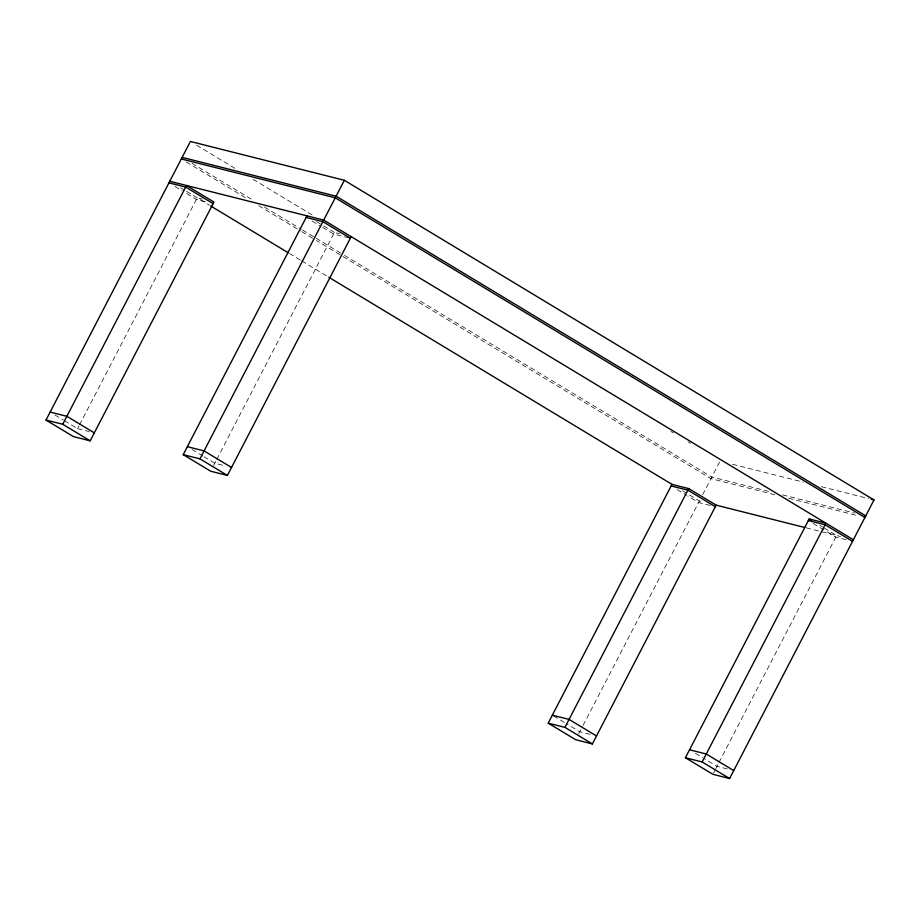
<?xml version="1.0" encoding="UTF-8"?>
<svg xmlns="http://www.w3.org/2000/svg" width="920" height="920" viewBox="0 0 920 920"><rect width="100%" height="100%" fill="white"/><g stroke="black" fill="none" stroke-linecap="round" stroke-linejoin="round"><path stroke-width="0.69" stroke-dasharray="4.6 3.45" d="M64.446 420.728L77.579 428.651L78.901 426.109M79.557 424.833L197.225 197.834L202.365 199.134M213.612 465.531L216.108 460.701M216.775 459.436L334.431 232.438L339.584 233.726M578.599 734.022L582.417 726.662M583.073 725.385L699.418 500.928L703.282 501.906M702.627 494.741L720.049 461.138M713.46 773.179L715.219 769.764M715.817 768.625L718.313 763.807M718.969 762.53L836.636 535.532L823.515 527.608M205.401 201.698L196.397 199.421L183.264 191.498M349.059 237.923L333.615 234.025L321.678 226.826M732.538 464.289L803.263 482.114M821.295 486.668L868.457 498.559M768.66 491.395L711.804 477.054L344.356 255.288M782.529 494.891L854.657 513.072M774.778 494.73L710.976 478.653L316.503 240.568M788.647 498.226L857.992 515.717M806.173 527.85L840.5 536.509M710.182 505.448L698.602 502.527L687.861 496.041M846.112 539.718L835.808 537.119L825.067 530.644M77.579 428.651L89.159 431.572M222.513 465.198L214.797 463.254L204.044 456.768M590.077 734.344L579.772 731.756L566.651 723.833M727.294 768.947L716.99 766.348L703.869 758.425M196.546 145.176L235.865 168.912M253.069 179.296L312.064 214.9M670.898 431.468L673.348 432.952M688.102 441.853L690.563 443.336M316.537 221.628L322.506 225.227M323.69 225.952L334.431 232.438M819.927 525.447L822.319 526.884M312.133 221.053L320.482 226.101M813.13 523.434L823.883 529.92M191.981 163.323L253.425 200.41M264.488 207.08L301.346 229.333M302.577 230.069L314.87 237.486M316.1 238.234L343.137 254.552M186.242 161.943L247.687 199.03M258.738 205.7L300.529 230.92M301.76 231.667L315.272 239.821M180.515 187.749L185.288 190.636M186.484 191.348L209.518 205.252M289.466 253.506L300.541 260.188M301.76 260.935L327.589 276.517M682.709 490.854L699.418 500.928M174.915 186.461L182.079 190.785M677.108 489.555L686.665 495.316M192.119 449.569L202.86 456.044M695.508 753.388L702.673 757.712M54.901 414.966L63.25 420.003M553.518 715.909L565.455 723.108"/><path stroke-width="1.38" d="M46 420.049L62.732 424.258L186.507 185.483L213.958 202.055L90.183 440.829L73.45 436.609L46 420.049L190.394 141.473L344.344 180.285L874 499.951L729.606 778.527L712.862 774.306L685.411 757.746L809.186 518.96L825.918 523.181L702.144 761.967L685.411 757.746M351.175 236.647L227.401 475.433L210.668 471.212L183.218 454.641L306.981 215.867M183.218 454.641L199.95 458.861L344.344 180.285M716.151 505.149L592.388 743.935L575.655 739.714L548.205 723.143L671.968 484.368L688.7 488.589L716.151 505.149L804.781 527.505M548.205 723.143L564.938 727.363L688.7 488.589M182.148 157.389L336.099 196.202L865.743 515.878M181.32 158.976L335.271 197.8L864.926 517.466M169.774 181.263L323.725 220.087L853.369 539.752M168.946 182.861L185.679 187.082L213.13 203.642M306.164 217.453L322.897 221.674L350.347 238.245M871.228 499.261L874 499.951M671.151 485.955L687.884 490.176L715.334 506.747M808.358 520.559L825.091 524.779L852.541 541.339M50.129 412.079L66.861 416.3L94.311 432.871M187.346 446.683L204.079 450.903L231.529 467.475M552.322 715.185L569.054 719.405L596.505 735.977M689.54 749.788L706.272 754.009L733.723 770.569M809.186 518.96L811.578 520.409M210.749 205.999L288.236 252.77M328.82 277.265L671.968 484.368M199.95 458.861L227.401 475.433M702.144 761.967L729.606 778.527M62.732 424.258L90.183 440.829M564.938 727.363L592.388 743.935"/></g></svg>
